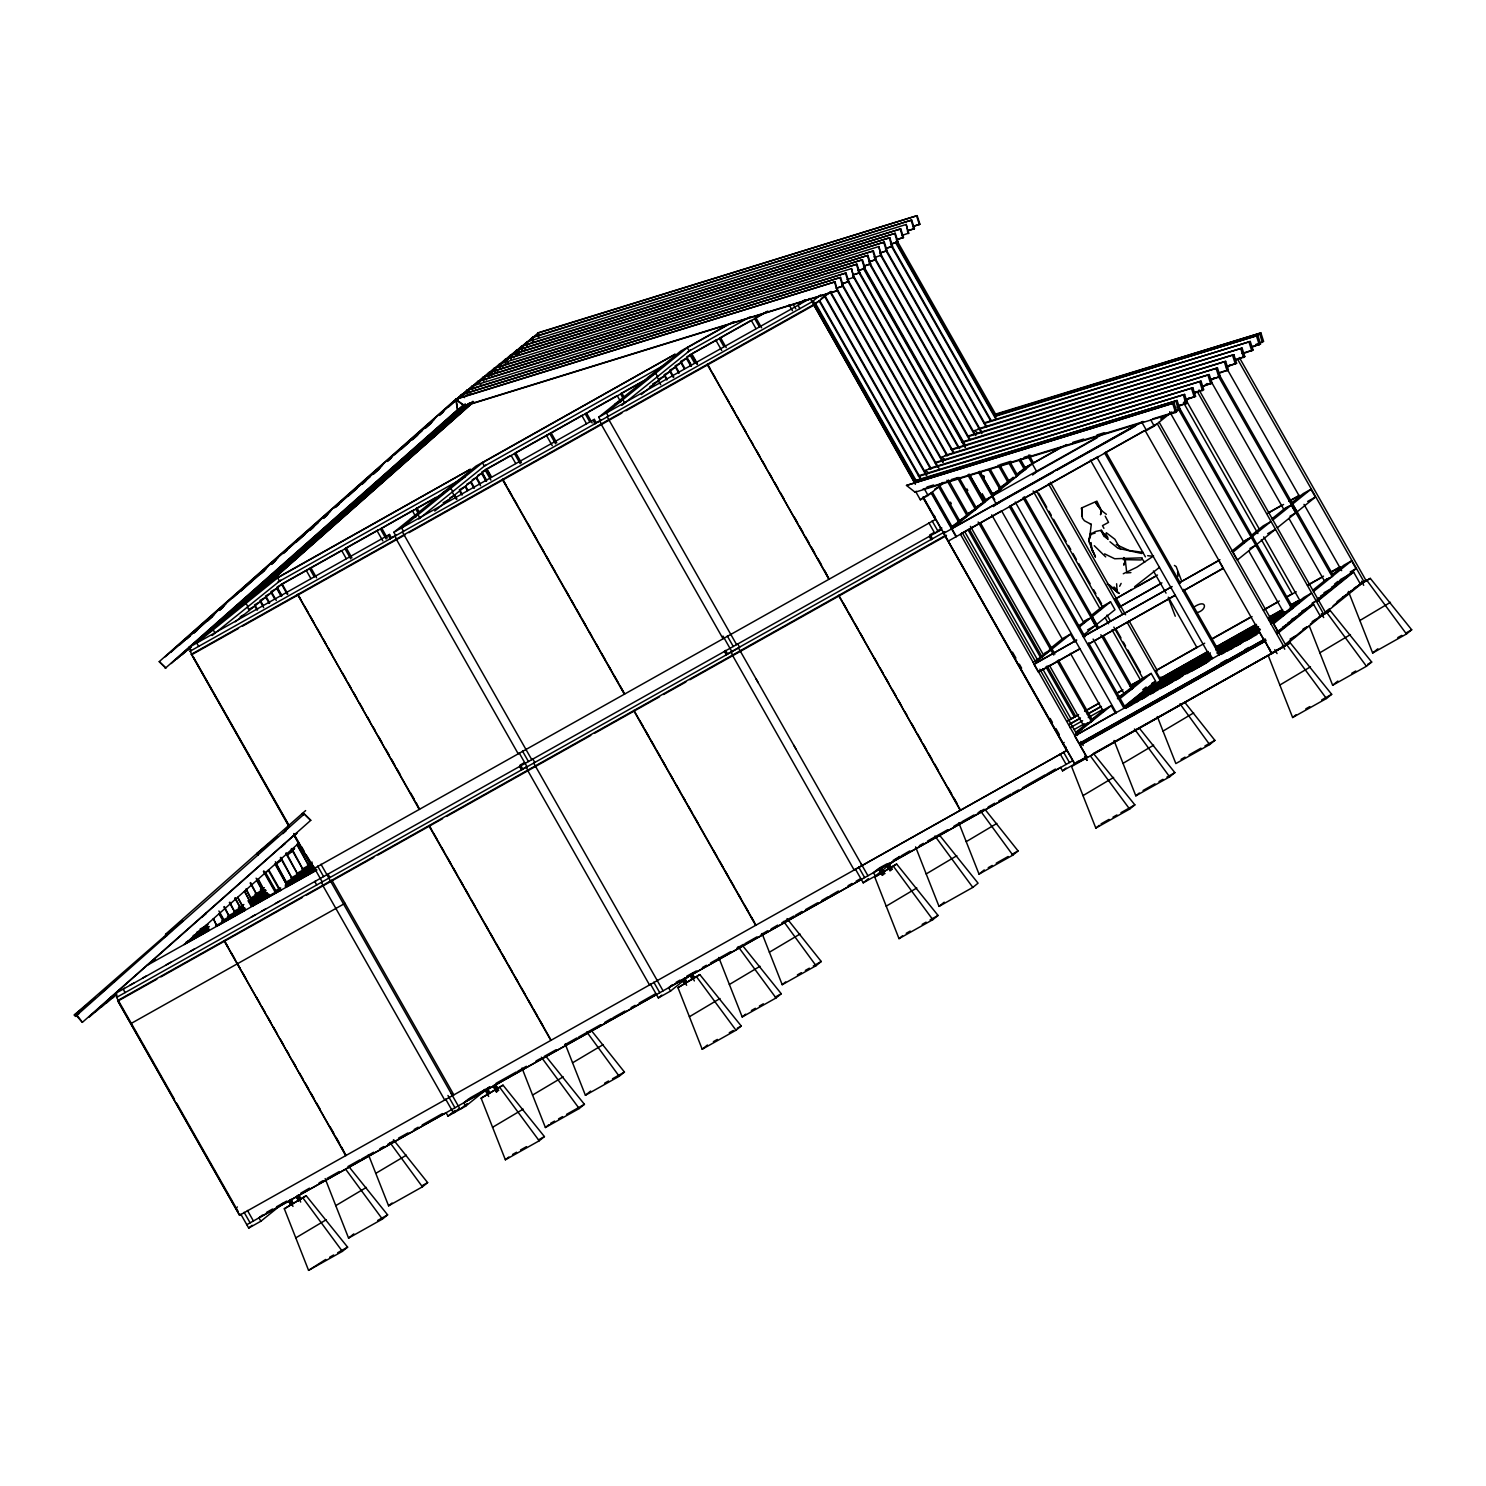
<?xml version="1.0" encoding="UTF-8"?>
<svg xmlns="http://www.w3.org/2000/svg" width="1486" height="1486" viewBox="0 0 1486 1486"><rect width="100%" height="100%" fill="white"/><g stroke="black" fill="none" stroke-linecap="round" stroke-linejoin="round"><path stroke-width="1.5" d="M1090.074 534.254L1091.281 524.409L1084.427 520.75L1082.365 518.075L1081.585 507.971L1096.891 501.154L1101.497 510.701L1100.513 514.75L1101.423 510.72L1095.312 502.324L1101.665 510.72L1106.364 514.286M1090.668 533.827L1088.699 541.127L1095.423 557.009L1091.969 549.43L1091.021 542.594M1123.918 564.959L1125.366 560.742L1123.88 557.529M1123.787 564.81L1125.366 560.742L1126.574 571.256M1119.664 586.264L1121.131 583.404M159.243 661.623L165.726 667.957L159.243 661.623L456.183 398.917L835.095 281.82L837.324 290.792L464.264 406.087L455.682 399.344L464.765 405.678L837.825 290.383M836.172 288.433L843.305 285.962L840.556 277.399L461.663 394.514L165.243 656.793M279.405 556.173L170.704 652.391M279.925 555.745L331.415 510.144M333.663 508.212L383.407 464.134M386.88 461.069L435.417 418.123M438.89 415.058L467.143 390.094L846.036 272.997L848.766 281.56L841.633 284.012M179.639 644.905L215.544 613.105M218.999 610.04L225.946 603.91M232.875 597.762L267.536 567.095M271.009 564.03L277.938 557.882M283.139 553.294L319.546 521.084M323.019 518.02L329.948 511.871M335.149 507.265L340.35 502.677M340.87 502.249L381.958 465.861M387.159 461.254L392.36 456.666M394.607 454.716L433.949 419.851M439.15 415.244L444.351 410.638M448.345 407.164L472.604 385.691L472.641 390.428M186.846 638.961L190.319 635.897M193.793 632.813L214.077 614.832M219.278 610.226L224.479 605.619M240.583 591.409L252.731 580.673M253.939 579.559L266.087 568.822M271.288 564.216L276.489 559.609M283.417 553.479L286.891 550.414M296.067 542.334L304.723 534.663M309.422 530.465L318.078 522.793M323.279 518.205L328.48 513.599M335.427 507.469L338.882 504.404M348.058 496.305L356.733 488.653M361.414 484.455L370.088 476.783M373.562 473.718L380.49 467.588M387.419 461.44L390.892 458.375M401.796 448.772L408.743 442.624M412.198 439.559L422.098 430.773M425.553 427.708L432.5 421.578M439.429 415.43L442.902 412.365M455.552 401.22L478.083 381.27L856.976 264.174L859.725 272.737L852.574 275.189M194.053 633.017L197.527 629.953M207.408 621.148L212.609 616.56M219.556 610.412L223.011 607.347M261.146 573.615L264.619 570.531M271.548 564.401L275.021 561.337M310.202 530.242L313.676 527.177M323.558 518.391L327.031 515.326M362.212 484.232L365.667 481.167M373.822 473.904L379.023 469.316M412.476 439.745L417.677 435.157M425.832 427.894L431.033 423.287M462.74 395.276L483.544 376.868L862.456 259.753L865.186 268.316L858.054 270.786M469.947 389.332L489.024 372.447L867.917 255.351L870.666 263.914L863.533 266.365M474.907 385.32L494.485 368.045L873.396 250.93L876.127 259.493L868.994 261.963M483.86 377.853L499.965 363.624L500.522 367.952M489.321 373.432L505.444 359.222L884.337 242.107L887.068 250.67L879.935 253.14M489.6 373.618L494.801 369.03M498.256 365.965L510.905 354.801L889.817 237.704L892.547 246.267L885.415 248.719M489.86 373.822L493.333 370.757M498.534 366.15L516.385 350.399L895.278 233.283L898.027 241.846L890.876 244.317M498.813 366.336L502.268 363.271M505.742 360.206L521.846 345.978L900.757 228.881L903.488 237.444L896.355 239.896M506.02 360.392L527.326 341.576L527.363 346.312M506.28 360.578L509.754 357.513M513.209 354.448L532.805 337.155L911.698 220.058L914.429 228.621L907.296 231.073M513.487 354.634L518.688 350.027M522.162 346.962L538.266 332.753L917.159 215.637L919.908 224.2L912.775 226.671M165.206 668.366L457.577 409.727L456.183 398.917M190.561 646.837L176.667 659.134M197.006 641.098L464.542 404.378M190.821 647.042L182.146 654.732M204.214 635.154L465.304 404.173M191.081 647.246L187.607 650.311M204.474 635.358L465.564 404.378M211.681 629.414L465.824 404.564M220.634 621.91L466.084 404.768M226.095 617.507L466.344 404.972M228.101 616.17L468.35 403.635M235.308 610.226L469.836 402.706M242.515 604.263L470.096 402.91M242.775 604.468L470.876 402.687M249.982 598.524L472.864 401.35M257.189 592.58L473.124 401.554M264.397 586.617L472.864 402.167M264.917 586.208L473.384 401.759M266.904 584.871L473.644 401.963M78.981 1013.601L75.526 1016.387L74.3 1014.994L182.722 920.41M277.808 836.562L256.837 853.484L165.689 934.137L166.915 935.53M305.633 810.594L257.078 853.28L258.285 854.673M100.212 993.967L107.103 987.874M113.976 981.8L117.45 978.717M163.85 937.666L172.487 930.013M177.614 925.499L182.815 920.893M284.773 830.674L288.247 827.591M75.526 1016.387L304.296 813.994L310.76 820.328L82.38 1022.349L76.418 1015.607M282.842 833.665L286.296 830.618M115.146 993.985L89.253 1016.907L90.293 1016.071M296.847 832.922L115.184 993.632L941.437 529.573L923.066 497.234M89.773 1016.48L116.187 993.168M202.486 916.788L205.941 913.741M281.393 846.946L285.349 843.472M293.466 836.246L296.921 833.2M116.465 993.335L95.754 1011.65M116.261 993.911L101.234 1007.248M115.332 995.193L106.695 1002.827M116.837 994.264L112.174 998.425M184.375 944.427L299.132 842.896M464.579 397.635L461.663 394.514M467.143 390.094L467.18 394.83M481 384.391L478.083 381.27M483.544 376.868L483.6 381.605M489.024 372.447L489.061 377.184M494.485 368.045L494.541 372.782M499.965 363.624L500.002 368.361M505.444 359.222L505.481 363.959M510.905 354.801L510.961 359.538M532.842 341.891L532.805 337.155L533.363 341.483M538.322 337.489L538.266 332.753L538.824 337.062M457.577 409.727L455.682 399.344L835.095 281.82M462.536 405.715L171.187 663.555M190.932 650.738L189.019 647.376L271.102 581.212L470.412 469.242L277.641 577.831L279.554 581.175M278.848 576.865L196.765 643.029L198.66 646.391M238.503 628.429L192.01 654.564L190.097 651.202L191.304 650.236M212.182 635.488L280.743 580.209M289.194 826.922L191.415 654.156L289.436 826.718M235.215 621.817L282.136 583.979L287.857 594.047M297.832 594.363L419.275 809.424L416.377 803.053M296.216 596.016L297.423 595.05M378.298 529.833L377.091 530.799L382.812 540.867M411.863 510.98L380.416 528.942L386.137 538.991M413.684 509.958L412.476 510.924L415.913 516.961M389.518 534.458L388.329 535.424L390.224 538.768L391.431 537.802L389.518 534.458L189.019 647.376M395.759 535.666L393.846 532.304L475.929 466.14L675.238 354.17L482.467 462.759L484.38 466.102L665.951 364.107M483.674 461.793L401.591 527.957L403.505 531.319M396.13 535.164L394.923 536.13L396.836 539.492M418.773 519.004L485.569 465.137M396.242 539.084L518.205 753.792M403.988 534.737L525.951 749.446M434.766 510.998L486.962 468.907L491.532 476.95M547.74 434.636L546.551 435.602L552.253 445.67M594.344 419.386L593.155 420.352L595.069 423.696L596.257 422.73L594.344 419.386L393.846 532.304M600.585 420.594L598.691 417.25L680.755 351.067L726.821 325.193M688.501 346.721L606.418 412.904L608.331 416.247M600.957 420.092L599.75 421.058L601.663 424.42M621.854 405.344L690.414 350.083M601.068 424.012L723.032 638.72M608.814 419.665L730.778 634.373M641.358 394.514L691.807 353.835L697.51 363.903M717.199 339.458L715.992 340.424L721.713 350.473M804.892 299.708L797.982 305.28L799.895 308.642M461.143 394.923L840.556 277.399M470.059 393.214L466.623 390.521L846.036 272.997M851.497 268.576L853.726 277.566L851.497 268.576L472.102 386.1L475.52 388.812M477.563 381.698L856.976 264.174M486.461 379.989L483.043 377.277L862.456 259.753M491.94 375.568L488.504 372.875L867.917 255.351M497.42 371.166L493.984 368.454L873.396 250.93M878.858 246.527L881.087 255.499L878.858 246.527L499.445 364.051L502.881 366.745M508.361 362.343L504.924 359.631L884.337 242.107M513.822 357.922L510.404 355.228L889.817 237.704M516.422 355.135L515.865 350.807L895.278 233.283M521.902 350.715L521.345 346.405L900.757 228.881M906.219 224.46L908.448 233.451L906.219 224.46L526.806 341.984M532.285 337.582L911.698 220.058M537.765 333.161L917.159 215.637M820.699 294.841L812.043 301.807L190.097 651.202M813.678 305.317L831.008 291.423M310.76 820.328L304.296 813.994M292.761 836.339L295.918 833.795M74.3 1014.994L95.048 998.276M201.613 916.992L206.368 913.166M274.91 864.388L281.541 859.855L276.582 863.868M291.33 851.162L294.637 848.487L291.312 850.364M110.466 997.645L116.8 992.537M119.363 990.252L120.385 989.435M265.641 872.691L268.947 870.016M287.522 855.044L292.482 851.032L289.157 852.908M82.38 1022.349L76.938 1015.198M124.434 988.264L123.227 989.23L125.14 992.592M174.456 1099.306L116.577 997.403L117.765 996.437M117.635 1000.561L239.599 1215.251L117.635 1000.561L944.966 535.703L1066.688 750.597L960.55 810.241L838.587 595.533M293.764 834.946L313.137 869.05L294.005 834.742M315.794 870.48L306.153 854.803M315.998 880.659L314.791 881.625L316.704 884.969M322.703 885.284L444.685 1099.993M330.449 880.938L452.413 1095.646M522.719 768.931L521.53 769.897L519.617 766.553L520.824 765.587L522.719 768.931L526.806 766.646M527.549 770.212L649.512 984.921M535.276 765.866L657.258 980.574M624.64 693.999L502.658 479.291L506.076 485.309M906.497 485.42L1174.033 402.947L1176.745 411.511L1175.556 412.476L915.06 492.2L906.497 485.42L1174.033 402.947M633.965 710.419L755.928 925.128M915.06 492.2L916.268 491.234M732.282 651.202L731.093 652.168L732.988 655.53M915.933 492.015L920.354 499.798L923.939 496.918M920.354 499.798L928.1 495.451L944.242 482.43M732.394 655.122L854.134 870.016L960.513 810.186M740.102 650.794L862.084 865.502M838.828 595.329L960.272 810.39L239.599 1215.251M941.715 527.734L934.805 533.307L928.824 522.756M941.641 528.607L938.13 531.449L932.131 520.899M1024.263 467.7L1025.47 466.734M945.022 532.285L943.833 533.251L951.579 528.905L1033.476 462.87L1028.944 454.883M950.947 527.511L989.416 497.438M979.924 472.139L992.388 494.095L993.595 493.148M999.038 488.745L1013.266 477.266M1016.833 474.406L1025.749 467.217L1061.71 447.007M945.003 536.409L946.489 535.294M993.41 506.596L996.976 503.717M1032.584 475L1036.151 472.139M914.02 481.575L1177.098 400.458L1179.828 409.04L1174.219 411.343M919.314 476.189L1184.621 394.403L1187.351 402.966L1177.321 406.644M928.731 472.975L925.314 470.263L1192.831 387.79L1195.561 396.353L1185.531 400.013M935.734 462.963L1201.041 381.159L1203.753 389.741L1193.741 393.4L1197.196 391.468L1323.766 614.275L1318.546 617.21M945.152 459.731L941.715 457.019L1209.251 374.546L1211.963 383.109L1201.951 386.787M952.154 449.719L1217.461 367.934L1220.173 376.497L1210.143 380.156M962.575 442.419L1225.671 361.321L1228.383 369.884L1218.353 373.543M968.556 436.494L1233.882 354.69L1236.593 363.271L1226.563 366.931M977.974 433.262L974.556 430.55L1242.092 348.077L1244.804 356.64L1234.773 360.318M984.977 423.25L1250.283 341.464L1253.014 350.027L1242.983 353.687M994.728 416.507L1257.825 335.39L1260.537 343.953L1252.717 346.944M995.583 414.705L1260.89 332.92L1263.62 341.483L1255.8 344.473M1160.622 419.108L1164.132 416.266M1142.102 422.693L1146.523 430.457L1154.269 426.111L1171.878 411.919M1177.172 407.666L1180.683 404.824M1184.212 401.982L1189.487 397.709M1203.586 386.36L1207.096 383.518M1210.626 380.676L1214.155 377.834M1229.999 365.054L1226.47 367.896L1299.433 496.361M237.351 1206.948L236.163 1207.914L238.057 1211.276M262.409 1215.102L258.954 1217.888L260.867 1221.232L248.701 1228.068L240.806 1214.173M248.701 1228.068L252.156 1225.281M260.867 1221.232L283.324 1203.121M341.724 1147.248L345.755 1155.625L224.312 940.564L227.729 946.582M297.33 1196.1L300.711 1202.063M299.763 1199.926L297.423 1195.747L298.705 1194.985L300.952 1198.961M284.328 1208.768L306.209 1195.728L347.613 1247.144L342.374 1251.361L308.568 1270.363L284.328 1208.768L306.209 1195.728M468.963 1098.637L463.781 1102.816L465.694 1106.16L447.992 1116.097L446.097 1112.754L260.013 1217.164M447.992 1116.097L455.032 1110.432M458.71 1108.816L453.527 1112.995L445.633 1099.101M467.198 1103.596L460.158 1109.262L451.261 1093.622M479.514 1093.677L484.789 1089.424M465.694 1106.16L489.878 1086.656M485.29 1090.501L488.69 1096.464M486.405 1089.87L488.671 1093.863M326.381 1219.672L295.751 1237.894M366.392 1187.407L335.762 1205.629L348.578 1238.098L382.385 1219.096L387.623 1214.879L349.099 1166.9M406.402 1155.161L375.772 1173.364L388.589 1205.833L422.414 1186.831L427.634 1182.615L393.437 1139.762M496.565 1089.368L494.411 1085.04M494.318 1085.393L497.531 1091.486M494.244 1085.189L495.507 1084.427L497.773 1088.402M551.102 1040.2L429.138 825.492L431.423 829.504M481.13 1098.21L503.011 1085.17L544.415 1136.586L539.195 1140.802L505.37 1159.786L481.13 1098.21L503.011 1085.17M1033.049 662.44L1050.862 649.976L1035.742 662.143M1049.357 649.289L1062.787 638.46L1070.514 634.113L1074.972 641.933M1078.093 626.108L1090.873 617.712L1095.312 625.532L1083.573 635.005M1091.04 615.668L1102.798 606.195L1110.544 601.849L1114.983 609.687L1096.519 624.566L1092.061 616.746L1110.544 601.849M1052.051 649.01L1070.514 634.113M1079.115 627.185L1090.873 617.712M1160.733 583.812L1119.441 607.012L1115.002 599.174L1131.923 589.385M1119.441 607.012L1161.922 582.846M308.568 1270.363L325.731 1259.441M348.578 1238.098L353.817 1233.882M388.589 1205.833L392.081 1203.028M656.459 994.58L464.839 1102.092M672.081 984.958L668.607 987.744L670.52 991.088L658.354 997.923L650.459 984.029M658.354 997.923L661.809 995.137M685.64 983.156L683.486 978.828M683.393 979.181L686.606 985.274M683.3 978.977L684.582 978.215L686.848 982.19M523.202 1109.113L492.553 1127.317M563.213 1076.848L532.564 1095.071L545.399 1127.521L579.206 1108.537L584.425 1104.321L545.919 1056.323M603.223 1044.584L572.574 1062.806L585.41 1095.275L619.216 1076.273L624.454 1072.056L591.688 1030.912M670.52 991.088L692.978 972.977M694.575 977.844L692.327 973.869L694.408 977.974M677.95 987.651L699.832 974.593L741.235 1026.009L735.997 1030.225L702.191 1049.227L677.95 987.651L699.832 974.593M1231.783 551.213L1243.522 541.74L1251.268 537.375L1232.804 552.272L1237.244 560.092L1255.707 545.213L1249.912 548.464M1251.435 535.35L1263.193 525.877L1270.939 521.53L1252.457 536.409M1271.793 518.948L1283.533 509.475L1291.278 505.129L1295.718 512.949L1277.254 527.846M1291.445 503.085L1303.203 493.612L1310.949 489.265L1315.389 497.104L1296.925 511.983L1292.467 504.163L1310.949 489.265M1272.815 520.007L1291.278 505.129M1256.915 544.247L1275.378 529.35L1267.632 533.697M505.37 1159.786L508.862 1156.981M545.399 1127.521L548.873 1124.716M585.41 1095.275L590.629 1091.058M861.286 879.508L669.666 987.02M878.653 868.474L873.471 872.654L875.384 875.997L863.217 882.833L855.323 868.938M880.195 868.604L883.427 874.715M884.783 873.601L881.402 867.638L884.616 873.749M720.004 998.536L689.374 1016.758M760.015 966.272L729.385 984.494L742.201 1016.963L776.026 997.96L781.246 993.744L742.721 945.765M800.044 934.025L769.395 952.229L782.212 984.698L816.037 965.714L821.256 961.498L787.06 918.627M863.217 882.833L868.4 878.653M886.659 865.019L890.058 870.982M887.774 864.406L891.154 870.369M888.962 863.44L892.362 869.403M875.384 875.997L899.569 856.493M874.771 877.074L896.634 864.035L938.056 915.45L932.818 919.667L899.011 938.65L874.771 877.074L896.634 864.035M1072.353 718.091L1071.146 719.057L1042.596 668.774M960.272 810.39L1066.688 750.597M1075.715 732.394L1087.845 722.605M1091.3 719.818L1103.448 710.029L1111.175 705.683L1115.633 713.503M1117.453 698.736L1143.458 677.765L1151.186 673.418L1155.644 681.257L1124.438 706.407M1062.973 743.427L1064.162 742.461M1074.787 735.031L1111.175 705.683M1119.998 698.569L1151.186 673.418M1265.05 639.054L1079.115 743.799L1074.675 735.979L1116.023 712.444M1208.304 651.5L1160.102 678.582L1155.662 670.743L1197.01 647.227M1142.697 689.783L1146.17 686.996M1124.549 706.76L1148.808 687.201L1210.273 652.8M1160.102 678.582L1207.486 651.667M1152.133 685.343L1123.955 708.283L1009.458 506.707L1010.647 505.742L1085.077 636.77M702.191 1049.227L707.429 1045.011M742.201 1016.963L745.693 1014.158M782.212 984.698L785.704 981.893M1162.219 679.213L1208.397 653.264M916.825 887.978L886.176 906.2M956.835 855.713L926.187 873.935L939.022 906.404L972.828 887.402L978.067 883.186L939.542 835.188M996.846 823.448L966.216 841.67L979.033 874.139L1012.839 855.137L1018.077 850.921L985.311 809.777M1060.614 767.519L1062.527 770.862L1066.038 768.039M1078.204 761.203L1074.675 764.045L943.387 532.898L944.576 531.932L725.558 654.992M1270.92 623.99L1303.854 597.446L1311.581 593.1L1273.446 623.841L1277.904 631.661L1316.039 600.92L1312.157 603.093M1312.658 590.332L1326.534 579.15M1331.735 574.971L1343.864 565.182L1351.591 560.835L1356.049 568.655L1317.915 599.415M1313.475 591.577L1351.591 560.835M1334.447 584.184L1337.902 581.397M1277.384 632.813L1310.318 606.251M1317.395 600.548L1350.328 574.005M899.011 938.65L902.485 935.846M939.022 906.404L944.242 902.188M979.033 874.139L984.252 869.923M1277.236 633.742L1313.624 604.393L1320.627 616.69L1283.83 646.503L1093.622 753.421M1317.246 601.477L1353.635 572.129L1360.637 584.444L1322.503 615.185M1113.627 777.401L1082.997 795.623L1095.814 828.092L1129.639 809.09L1134.858 804.873L1093.455 753.476M1153.656 745.155L1123.007 763.358L1135.824 795.827L1169.649 776.825L1174.869 772.627L1139.242 728.047M1193.667 712.89L1163.018 731.112L1175.853 763.563L1209.66 744.579L1214.879 740.362L1185.011 702.637M1273.539 651.815L1271.663 653.338L1145.093 430.513M1286.096 643.717L1307.048 626.832L1302.999 629.098M1310.373 624.157L1317.302 618.566M1326.106 611.452L1329.58 608.666M1333.053 605.861L1338.254 601.663M1357.312 586.301L1337.028 601.663M1239.361 357.532L1365.931 580.357L1364.055 581.862L1237.485 359.055M1082.997 795.623L1071.573 766.516L1290.275 642.899L1331.679 694.315L1326.441 698.531L1292.634 717.515L1268.394 655.939M1312.157 621.575L1330.286 610.635L1371.689 662.05L1366.451 666.267L1332.645 685.269L1309.222 625.755M1354.062 588.252L1370.296 578.388L1411.7 629.785L1406.462 634.002L1372.655 653.004L1348.415 591.428M1095.814 828.092L1099.306 825.287M1135.824 795.827L1139.316 793.022M1310.448 666.842L1279.799 685.065M1350.458 634.578L1319.828 652.8M1390.469 602.313L1359.839 620.535M1292.634 717.515L1296.108 714.71M1332.645 685.269L1337.864 681.052M1372.655 653.004L1377.893 648.788M1134.598 586.747L1159.452 567.392M1153.582 555.95L1136.864 567.188L1123.286 573.763M733.675 321.626L687.312 347.687L689.207 351.03M277.845 582.14L465.155 476.913M687.516 351.996L749.947 316.927M238.262 607.681L246.007 603.335L247.921 606.678M443.107 492.609L450.834 488.262L452.747 491.606M647.933 377.537L655.66 373.19L657.574 376.552M280.947 584.518L341.371 550.582M345.402 548.315L377.63 530.223M415.894 508.714L436.03 497.401M485.792 469.446L509.958 455.868M515.995 452.487L582.456 415.151M588.493 411.752L616.69 395.908M620.721 393.641L642.881 381.196M692.625 353.259L716.791 339.681M720.821 337.415L751.024 320.437M755.055 318.171L767.147 311.391M277.752 586.617L442.884 493.854M647.71 378.781L481.854 471.954L486.442 479.997M686.699 356.881L767.965 311.224M270.861 591.651L276.675 588.4L281.244 596.443M477.619 475.501L481.501 473.328L486.071 481.371M680.514 361.507L686.328 358.256L690.897 366.299M265.4 596.072L271.195 592.803L274.631 598.839M472.158 479.904L476.022 477.73L480.591 485.773M675.053 365.928L680.848 362.658L684.284 368.695M259.92 600.474L265.734 597.223L269.152 603.242M466.678 484.325L470.56 482.151L473.978 488.188M669.573 370.33L675.387 367.079L678.805 373.116M254.44 604.895L260.254 601.626L263.672 607.663M459.285 489.823L465.081 486.554L467.366 490.584M664.112 374.751L669.907 371.481L673.344 377.518M248.979 609.297L254.775 606.047L257.059 610.059M658.632 379.171L664.446 375.902L666.731 379.914M205.439 634.15L213.185 629.804L215.08 633.147M410.266 519.078L418.012 514.732L419.906 518.075M615.093 404.006L622.838 399.66L624.752 403.022M449.756 497.977L453.62 495.804M652.651 383.982L658.447 380.732L660.731 384.744M240.23 616.839L244.094 614.665M443.125 502.844L448.921 499.593M649.884 386.694L653.747 384.521M598.691 417.25L810.149 298.445L915.097 483.191M389.443 538.935L395.499 535.517M594.27 423.863L600.325 420.445M823.17 296.03L830.117 292.129L930.663 469.112M821.164 298.5L824.637 296.531L926.335 475.539M815.703 302.903L819.176 300.952L920.856 479.959M191.174 654.36L813.641 304.593L915.376 484.306M242.552 626.163L404.916 534.941M408.966 532.675L621.891 413.052M625.922 410.786L813.956 305.15M939.152 484.64L943.016 482.467M934.805 489.08L938.688 486.906L959.102 522.849L951.356 527.196L944.557 515.215M925.351 496.231L931.165 492.98L956.018 536.743M260.31 889.928L264.359 887.644M254.849 894.331L262.929 889.798M307.398 864.796L312.19 862.121M255.945 894.925L264.044 890.374M250.93 897.878L265.548 889.668M301.937 869.217L312.041 863.533M250.484 899.327L264.638 891.377M303.033 869.812L311.131 865.261M247.939 900.887L266.143 890.671M296.457 873.638L310.611 865.688M200.016 929.14L208.114 924.608M238.429 907.575L243.853 904.528M248.534 901.891L265.214 892.399M290.996 878.04L313.23 865.539M196.579 932.428L207.186 926.335M234.509 911.104L243.072 906.293M249.128 902.894L267.331 892.677M285.516 882.461L312.301 867.267M197.675 933.004L207.78 927.338M234.064 912.571L242.144 908.02M252.249 902.355L266.403 894.405M286.631 883.037L312.896 868.288M1066.558 444.574L1024.541 468.183L1020.009 460.196M193.124 935.697L209.285 926.614M227.488 916.398L243.667 907.314M249.722 903.897L267.907 893.68M286.111 883.464L314.419 867.564M313.137 869.05L935.363 519.506L922.825 497.42M194.22 936.291L208.374 928.341M230.609 915.84L244.763 907.89M250.837 904.491L269.022 894.275M285.201 885.192L313.49 869.291M1018.17 473.347L1025.916 469L1020.25 459.025M191.694 937.833L207.854 928.75M221.637 921.023L244.243 908.317M250.317 904.9L268.502 894.683M274.576 891.284L280.631 887.866M286.705 884.467L315.013 868.567M1016.981 474.313L1024.727 469.966L1019.043 459.991M186.214 942.254L208.969 929.344M222.603 921.803L245.357 908.893M250.911 905.903L269.096 895.686M275.17 892.287L279.721 889.594M285.275 886.603L316.109 869.161M151.331 961.962L155.38 959.696M185.713 942.663L207.947 930.162M215.656 925.834L244.336 909.729M252.416 905.178L280.724 889.278M286.779 885.879L315.088 869.979M1008.808 480.87L1016.554 476.523L1008.604 462.555M184.06 944.483L208.3 930.868M216.399 926.317L244.688 910.416M252.787 905.884L281.077 889.984M287.151 886.566L315.459 870.666M147.151 965.343L316.964 869.96M1001.843 486.479L1007.657 483.229M1000.654 487.445L1008.381 483.099L998.183 465.137M995.527 492.052L999.391 489.878M992.388 494.095L1000.134 489.748L988.803 469.799M1104.86 432.928L984.364 500.578L969.615 474.628M1035.259 472.659L1097.225 437.683M977.175 506.373L982.989 503.104M975.986 507.339L983.713 502.992L967.85 475.037M520.007 765.123L524.038 762.857M929.66 534.979L933.71 532.712M969.002 512.949L974.816 509.698M967.813 513.915L975.559 509.568L957.411 477.638M129.839 985.274L133.889 983.008M142.582 978.067L146.612 975.8M166.228 964.823L170.816 962.222M190.505 951.189L194.536 948.922M251.153 917.122L255.499 914.633M261.555 911.234L265.585 908.968M275.412 903.488L279.461 901.222M959.566 520.583L967.312 516.218L946.898 480.294M952.545 526.23L958.359 522.961M116.577 997.403L738.523 648.007L740.437 651.351M953.139 527.734L1138.035 423.863M1142.864 421.448L951.932 528.7L956.39 536.539M1052.831 472.474L996.382 504.2L991.924 496.38M1056.862 470.208L1135.508 426.036M995.248 504.924L1000.45 501.989M118.471 1000.765L156.884 979.181M160.934 976.896L302.457 897.395M306.506 895.129L373.859 857.292M377.89 855.026L442.587 818.675M446.636 816.408L590.815 735.403M594.864 733.137L659.561 696.785M663.592 694.519L685.845 682.018M689.875 679.752L945.282 536.26M961.609 533.307L1001.805 510.72M1009.83 506.206L1098.265 456.536L1097.04 457.521L1211.536 659.078M1104.302 453.137L1144.499 430.569M948.272 541.09L1157.26 423.677L1283.83 646.503M131.957 1023L345.012 903.321M1137.812 586.06L1157.483 575.026M1268.617 512.596L1280.728 505.779M1288.808 501.246L1298.913 495.562M1115.002 599.174L1156.275 575.992M1267.409 513.562L1283.57 504.478M1289.644 501.061L1299.748 495.395M1084.334 621.092L1088.198 618.919M1284.74 508.509L1288.603 506.336M1307.643 501.451L1315.389 497.104M1044.324 653.357L1050.119 650.088M1244.729 540.774L1250.525 537.505M1087.585 629.878L1095.312 625.532M1289.922 516.218L1295.718 512.949M1035.203 663.443L1076.756 640.095L1034.015 664.409L1038.454 672.229L1080.006 648.88M1219.95 559.665L1178.621 583.162L1218.761 560.631L1223.201 568.451L1183.06 591.001L1222.384 568.618M1039.661 671.263L1079.226 649.029M1174.534 595.496L1087.752 644.534L1175.333 595.347M1211.071 639.314L1251.231 616.764M1263.286 609.984L1279.353 600.976M1287.378 596.462L1291.39 594.196M1307.457 585.168L1323.524 576.141M1331.549 571.646L1339.592 567.132M1155.662 670.743L1204.682 643.215M1211.889 639.166L1252.048 616.597M1264.084 609.836L1278.146 601.941M1286.189 597.428L1296.219 591.781M1308.274 585.02L1322.317 577.107M1330.36 572.612L1340.391 566.965M1068.527 720.227L1078.595 714.58M1084.631 711.181L1098.73 703.268M1116.859 693.089L1122.896 689.69M1130.957 685.157L1141.025 679.511M1067.32 721.193L1077.387 715.546M1085.449 711.014L1099.547 703.101M1117.676 692.922L1121.707 690.656M1129.75 686.123L1143.848 678.21M1070.329 723.645L1080.489 717.942M1088.476 713.447L1100.643 706.612M1125.218 692.532L1132.964 688.185L1103.188 635.767M1325.623 579.949L1329.487 577.775M1069.233 724.555L1079.3 718.908M1087.362 714.376L1101.46 706.463M1117.565 697.398L1123.602 693.999M1070.124 727.75L1082.607 720.747M1088.272 717.552L1102.835 709.398M1215.511 647.153L1255.689 624.584M1269.731 616.69L1281.786 609.929M1289.811 605.415L1297.854 600.901M1151.761 683.43L1155.644 681.257M1216.328 646.986L1256.487 624.417M1268.542 617.656L1282.604 609.762M1290.628 605.248L1298.653 600.734M1350.235 571.924L1356.049 568.655M1215.919 649.178L1256.599 626.2M1270.14 618.715L1282.697 611.526M1290.219 607.44L1298.764 602.499M1216.328 649.401L1257.305 626.256M1268.914 619.866L1283.588 611.489M1290.851 607.403L1298.894 602.889M1340.223 579.689L1353.635 572.129M1074.248 729.477L1084.39 723.756M1090.464 720.357L1096.519 716.939M1147.341 689.207L1210.031 653.989M1216.105 650.571L1258.568 626.72M1270.716 619.903L1284.87 611.935M1337.456 582.401L1345.536 577.85M1146.839 689.615L1209.53 654.397M1217.61 649.846L1258.066 627.129M1270.196 620.312L1284.35 612.362M1336.936 582.809L1345.034 578.277M1084.966 724.927L1092.712 720.58L1058.366 660.1M1285.371 612.343L1291.185 609.074M1141.359 694.018L1210.626 654.992M1218.204 650.849L1258.661 628.132M1270.79 621.315L1285.464 612.938M1331.456 587.23L1340.075 582.271M1135.88 698.439L1211.22 655.995M1216.774 652.986L1259.756 628.727M1271.384 622.318L1284.034 615.093M1323.97 592.784L1334.595 586.691M1078 731.391L1082.049 729.106M1130.419 702.859L1211.814 656.998M1217.888 653.58L1260.369 629.73M1271.979 623.321L1276.548 620.628M1320.515 596.053L1329.116 591.094M1125.459 706.853L1212.427 658.001M1218.483 654.583L1258.939 631.866M1317.58 598.914L1323.655 595.514M1124.066 707.93L1212.409 658.298M1218.446 654.917L1258.605 632.349M1317.079 599.322L1323.134 595.923M1074.675 735.979L1259.404 632.182L1263.862 640.02M1126.054 707.856L1132.109 704.438M1136.158 702.172L1148.288 695.355M1152.337 693.089L1158.411 689.671M1162.461 687.405L1182.67 676.037M1186.72 673.771L1208.972 661.27M1221.102 654.453L1225.151 652.187M1231.207 648.769L1243.355 641.952M1247.386 639.686L1251.435 637.401M1125.534 708.265L1137.663 701.448M1141.712 699.182L1145.762 696.897M1149.811 694.631L1153.86 692.365M1159.916 688.947L1172.045 682.13M1176.095 679.864L1180.144 677.597M1192.274 670.78L1206.428 662.812M1226.656 651.462L1232.73 648.045M1236.761 645.778L1240.81 643.512M1244.859 641.228L1256.989 634.411M1301.717 611.21L1313.624 604.393M1298.95 613.941L1305.525 610.114M1291.445 619.495L1300.046 614.535M1290.535 621.222L1294.585 618.938M1288.009 622.764L1294.065 619.365M1285.056 625.625L1289.105 623.358M1282.529 627.185L1288.603 623.767M1360.712 583.274L1365.931 580.357M1358.836 584.797L1370.296 578.388M1220.433 663.406L1226.489 659.988M1244.692 649.772L1248.742 647.487M1277.05 631.587L1283.644 627.761M1080.322 742.833L1263.044 640.187M1347.969 592.84L1352.019 590.574M1081.474 742.796L1265.515 639.407M1082.588 743.39L1264.605 641.135M1342.49 597.261L1346.539 594.976M1082.068 743.799L1266.109 640.41M1320.422 615.687L1325.642 612.771L1199.072 389.964M1320.887 615.928L1330.286 610.635M266.477 1212.446L272.551 1209.028M276.582 1206.762L286.705 1201.078M300.859 1193.128L309.459 1188.168M319.063 1182.912L323.112 1180.627M327.143 1178.361L339.291 1171.544M347.891 1166.584L360.021 1159.767M361.525 1159.043L373.673 1152.226M379.729 1148.827L383.778 1146.542M387.827 1144.276L394.403 1140.449M398.452 1138.183L408.037 1132.908M414.111 1129.509L418.16 1127.224M422.21 1124.958L442.419 1113.59M469.799 1098.098L481.928 1091.281M483.433 1090.557L489.507 1087.139M496.083 1083.331L516.311 1071.963M517.815 1071.239L526.415 1066.279M536.019 1061.023L540.068 1058.738M544.117 1056.472L556.247 1049.655M564.847 1044.695L576.977 1037.878M578.5 1037.154L600.734 1024.653M604.783 1022.387L611.359 1018.56M612.882 1017.836L625.012 1011.019M631.067 1007.619L635.116 1005.353M639.166 1003.069L655.865 993.577M676.13 982.302L680.179 980.036M686.755 976.209L696.358 970.934M702.432 967.535L706.463 965.268M710.512 962.984L730.74 951.634M736.815 948.217L743.39 944.39M744.895 943.666L757.024 936.849M761.073 934.583L767.649 930.756M771.197 928.899L777.772 925.091M781.822 922.806L793.951 915.989M795.456 915.265L802.031 911.457M805.561 909.599L817.709 902.782M821.739 900.497L828.334 896.671M829.838 895.965L838.438 891.006M848.042 885.73L852.091 883.464M856.122 881.179L860.171 878.913M879.489 867.935L887.068 863.793M893.123 860.394L899.717 856.568M901.222 855.843L909.822 850.884M919.425 845.627L923.475 843.342M927.505 841.076L947.734 829.708M953.808 826.309L960.383 822.482M961.888 821.758L974.036 814.941M978.067 812.675L984.141 809.257M988.19 806.991L994.766 803.164M998.815 800.898L1010.944 794.081M1012.449 793.357L1018.523 789.958M1022.572 787.673L1045.327 774.763M1046.831 774.039L1055.432 769.079M692.327 973.869L691.046 974.612L694.352 980.927M881.402 867.638L880.121 868.4L882.461 872.579M889.13 863.292L887.866 864.053L890.114 868.028M874.53 871.929L1060.595 767.408M246.787 1224.705L1072.781 760.683M1290.034 639.073L1296.089 635.655M1076.737 762.374L1085.43 757.507M1277.031 649.865L1285.706 644.98L1159.136 422.173M1062.527 770.862L1087.808 756.634M1284.628 646.076L1290.275 642.899M1077.647 762.504L1087.046 757.247L960.439 534.254L962.315 532.731L1036.448 663.22M1091.541 755.037L1282.492 647.432M421.671 1185.977L427.634 1182.615M604.561 1083.238L608.536 1080.991M612.511 1078.762L624.454 1072.056M797.388 974.89L801.363 972.661M805.356 970.432L809.331 968.203M813.306 965.956L821.256 961.498M988.246 867.694L992.221 865.446M996.196 863.217L1008.121 856.512M1012.115 854.283L1018.077 850.921M1181.073 759.346L1185.048 757.117M1189.023 754.888L1200.967 748.182M1204.942 745.953L1214.879 740.362M1397.769 637.605L1401.762 635.376M1405.737 633.147L1411.7 629.785M377.667 1220.47L387.623 1214.879M550.619 1123.305L554.594 1121.076M558.569 1118.847L562.562 1116.618M566.538 1114.37L584.425 1104.321M751.414 1010.517L755.39 1008.27M759.365 1006.041L763.34 1003.812M775.283 997.106L781.246 993.744M1143.05 790.496L1154.975 783.791M1158.969 781.562L1162.944 779.314M1166.919 777.085L1174.869 772.627M1351.796 673.232L1355.771 670.985M1367.714 664.279L1371.689 662.05M329.706 1257.193L333.681 1254.964M337.656 1252.735L347.613 1247.144M512.596 1154.455L516.571 1152.226M520.546 1149.978L526.527 1146.635M538.452 1139.929L544.415 1136.586M713.391 1041.649L717.366 1039.42M729.292 1032.714L733.285 1030.485M737.26 1028.238L741.235 1026.009M906.219 933.319L910.194 931.09M922.137 924.385L926.112 922.156M930.087 919.908L938.056 915.45M1101.052 823.876L1109.002 819.399M1112.977 817.17L1116.952 814.941M1120.946 812.693L1134.858 804.873M1305.822 708.841L1309.798 706.612M1321.723 699.906L1331.679 694.315M1195.821 612.919C1207.524 610.783 1207.542 598.208 1194.28 606.845M913.277 226.243L919.908 224.2M907.816 230.664L914.429 228.621M901.835 235.494L908.968 233.023M896.875 239.487L903.488 237.444M891.396 243.89L898.027 241.846M885.935 248.311L892.547 246.267M880.455 252.713L887.068 250.67M874.474 257.542L881.607 255.09M869.514 261.555L876.127 259.493M864.035 265.957L870.666 263.914M858.574 270.378L865.186 268.316M853.094 274.78L859.725 272.737M847.113 279.609L854.246 277.139M842.153 283.603L848.766 281.56M836.674 288.024L843.305 285.962M994.561 414.427L1260.89 332.92M995.917 415.541L1257.825 335.39M983.955 422.971L1250.283 341.464M977.974 428.915L1242.092 348.077M1251.695 346.665L1260.537 343.953M967.535 436.197L1233.882 354.69M1241.98 353.408L1253.014 350.027M961.553 442.141L1225.671 361.321M1235.962 359.352L1244.804 356.64M951.133 449.441L1217.461 367.934M1227.77 365.965L1236.593 363.271M945.133 455.385L1209.251 374.546M1219.56 372.577L1228.383 369.884M934.713 462.666L1201.041 381.159M1211.35 379.209L1220.173 376.497M928.713 468.61L1192.831 387.79M1205.35 385.134L1211.963 383.109M918.292 475.91L1184.621 394.403M1194.93 392.434L1201.561 390.409M915.209 480.61L1177.098 400.458M1184.509 399.734L1195.561 396.353M1178.509 405.678L1185.141 403.635M926.967 487.018L933.58 484.993M951.244 479.588L957.876 477.563M999.818 464.728L1010.852 461.347M1024.095 457.298L1030.727 455.273M1072.669 442.419L1083.703 439.057M1096.947 434.989L1103.559 432.965M922.88 489.21L1143.644 421.634M1152.467 418.941L1176.745 411.511M1095.108 533.084L1090.037 534.496L1088.699 541.127L1091.374 533.325L1090.037 534.496L1095.498 531.505L1101.256 530.261L1108.036 539.399L1101.145 530.874L1104.191 536.65M1142.214 557.844L1114.704 558.755L1104.637 553.869M1126.629 572.927L1130.902 572.612M1141.174 559.943L1123.193 559.646M1142.994 552.365L1129.119 550.507L1116.246 544.619M1151.576 556.117L1147.675 555.69M1114.128 587.081L1117.008 590.276L1114.797 590.035L1119.051 593.416M1141.861 553.498L1118.011 548.278L1109.968 541.74M1174.423 565.46L1176.15 566.556L1181.76 581.379M1142.028 558.847L1144.722 562.265M1089.962 523.555L1091.281 524.409M1106.308 532.712L1114.909 539.288L1120.555 549.337M524.781 349.099L521.846 345.978L522.403 350.306M519.301 353.519L516.385 350.399L516.942 354.708M1105.695 556.897L1094.253 545.678M1107.274 583.998L1118.977 593.341L1109.522 585.02M1113.776 587.472L1117.008 590.276M302.16 813.381L303.385 814.755M256.837 853.484L258.062 854.877M165.448 934.341L166.673 935.734M1367.213 580.859L1406.462 634.002M1327.202 613.124L1366.451 666.267M1287.192 645.388L1326.441 698.531M1179.977 703.807L1209.66 744.579M1134.487 728.994L1169.649 776.825M1090.371 755.947L1129.639 809.09M980.426 810.836L1012.839 855.137M934.935 836.024L972.828 887.402M893.569 866.524L932.818 919.667M783.624 921.413L816.037 965.714M738.133 946.582L776.026 997.96M696.748 977.082L735.997 1030.225M586.803 1031.971L619.216 1076.273M541.313 1057.159L579.206 1108.537M499.928 1087.641L539.195 1140.802M389.982 1142.548L422.414 1186.831M345.866 1169.501L382.385 1219.096M303.125 1198.218L342.374 1251.361M1105.64 533.883L1107.869 537.579M1101.256 530.261L1105.733 537.709M1361.622 581.212L1363.702 585.335M1304.002 504.386L1341.635 570.643M1218.854 374.026L1333.369 575.602M1218.799 377.017L1332.162 576.568L1324.435 580.915L1288.938 518.428M1209.92 379.339L1284.35 510.367M1321.425 613.607L1323.692 617.582M1185.029 398.304L1259.144 528.775M1263.713 536.817L1300.194 601.05M1183.469 402.52L1257.899 533.548M1261.335 539.585L1292.244 594.01M1178.621 406.421L1293.117 607.978M1178.565 409.393L1291.928 608.944L1284.183 613.291L1248.686 550.823M1169.668 411.733L1244.098 542.743M1282.529 645.258L1284.777 649.233M1150.814 420.018L1154.269 426.111M1274.784 649.605L1277.05 653.58M1269.285 648.249L1271.756 653.933L1265.292 641.209L1080.025 745.415L1087.009 757.711M1180.404 583.218L1105.974 452.208L1104.767 453.174L1219.282 654.732L1220.47 653.766L1183.84 589.273M1090.445 460.103L1145.409 556.86M1153.415 570.958L1166.027 593.137M1168.312 597.168L1196.936 647.562M1050.323 482.263L1125.589 614.758M1129.007 620.776L1157.52 670.948M1160.938 676.984L1163.222 680.997M1048.447 483.786L1122.58 614.257M1127.131 622.281L1160.195 680.495M1028.888 457.855L1036.726 471.656M897.173 240.992L996.586 415.969M895.984 241.958L996.53 418.941M1038.733 493.166L1046.738 507.246M1049.023 511.277L1051.308 515.289M1053.593 519.32L1066.168 541.443M1068.453 545.473L1070.737 549.486M1073.022 553.516L1076.44 559.553M1078.725 563.565L1090.148 583.682M1093.585 589.719L1095.869 593.731M1098.154 597.762L1101.572 603.799M1116.432 629.934L1121.001 637.977M1123.286 642.008L1125.571 646.02M1127.855 650.051L1140.431 672.174M895.464 242.367L996.01 419.368M1036.281 490.621L1102.426 607.05M1106.996 615.074L1110.413 621.092M1113.831 627.111L1143.477 679.306M1033.141 491.012L1100.55 609.687M1105.12 617.73L1108.537 623.749M1111.974 629.785L1140.542 680.068M890.56 243.388L991.106 420.389M891.191 245.822L990.586 420.798M1009.811 461.589L1017.743 475.557M886.232 249.815L986.778 426.798M885.73 250.224L986.258 427.225M1024.17 496.695L1098.6 627.705M1022.981 497.661L1097.411 628.671M1100.847 634.726L1131.756 689.151L1124.01 693.498L1093.102 639.073M880.771 254.236L981.299 431.219M880.251 254.645L981.93 433.633M1000.505 466.177L1009.588 482.133M1015.235 502.008L1083.944 622.95M874.139 256.632L975.838 435.621M874.771 259.047L974.184 434.023M989.992 468.833L1001.323 488.783M1088.514 642.825L1125.162 707.317M869.812 263.059L970.358 440.042M869.31 263.468L969.856 440.45M983.379 475.613L984.308 477.229L983.342 475.65M864.35 267.461L964.897 444.444M979.683 471.322L993.298 495.265M863.83 267.87L965.528 446.877M1001.713 511.073L1116.227 712.63M863.329 268.297L965.008 447.286M992.518 495.897L994.747 499.798M978.494 472.288L992.091 496.231M857.998 269.653L959.677 448.661M858.611 272.087L958.024 447.063M982.153 493.631L985.552 499.612M969.039 474.071L984.921 502.027M991.719 514.843L1062.416 639.296M1070.403 653.357L1103.466 711.571M853.651 276.08L954.198 453.063M853.15 276.489L953.696 453.49M966.922 488.894L967.795 490.529M848.19 280.483L947.585 455.459M847.67 280.91L947.084 455.886M958.972 477.396L976.748 508.602M980.5 523.035L1054.93 654.063M978.159 521.995L1053.723 655.029M1057.159 661.066L1091.523 721.527L1083.777 725.892L1049.432 665.412M841.578 282.897L943.257 461.886M842.209 285.312L942.756 462.313M948.532 479.997L968.5 515.252M837.25 289.306L938.929 468.313M836.729 289.733L937.276 466.715M970.414 526.341L1043.692 655.345M969.411 529.183L1042.54 657.889M1047.11 665.932L1075.66 716.215L1074.471 717.181L1045.903 666.898M968.222 530.149L1040.2 656.849M950.464 502.157L951.337 503.791M830.637 291.72L931.165 468.703M939.876 485.941L960.29 521.883M964.897 532.007L1038.027 660.731M1039.866 669.239L1077.499 735.477M1080.916 741.495L1083.201 745.508M825.157 296.123L926.837 475.13M1084.78 756.3L1087.046 760.275M1084.613 756.448L1086.86 760.423M932.354 492.015L952.767 527.939M932.075 493.259L937.74 503.234M940.025 507.228L942.291 511.221M819.678 300.543L921.376 479.532M924.626 489.358L928.1 495.451M815.665 303.776L916.212 480.758M813.251 300.841L915.692 481.185M814.885 304.351L915.413 481.334M1012.468 652.094L1015.904 658.131M1019.34 664.168L1021.625 668.198M1050.175 718.481L1052.459 722.493M1055.896 728.53L1059.314 734.567M934.1 515.363L935.01 516.961M1065.425 746.455L1066.335 748.071M923.419 497.327L1074.861 763.897M1063.474 752.009L1069.456 762.541M1060.15 753.866L1066.149 764.417M793.505 304.834L795.79 308.865M789.047 304.686L792.465 310.723M761.594 327.774L755.891 317.707L754.684 318.673L759.272 326.716M751.377 320.549L755.947 328.592M726.227 347.65L720.506 337.582L719.317 338.548L723.886 346.591M843.379 603.353L846.797 609.371M849.082 613.384L852.5 619.421M854.784 623.433L858.202 629.451M860.487 633.463L863.905 639.482M874.158 657.536L877.576 663.555M879.861 667.567L883.278 673.585M885.563 677.597L888.981 683.616M892.399 689.634L895.817 695.671M898.101 699.683L901.519 705.701M904.937 711.72L907.222 715.732M911.772 723.756L915.19 729.775M917.475 733.787L920.893 739.805M923.178 743.817L926.595 749.836M928.88 753.848L932.298 759.866M934.583 763.878L938 769.915M948.254 787.97L951.672 793.988M953.956 798.001L957.374 804.019M709.769 368.249L707.485 364.237L828.947 579.28L824.897 570.903M713.187 374.268L715.472 378.28M725.725 396.335L729.143 402.353M731.428 406.365L734.846 412.384M737.13 416.396L740.548 422.414M742.833 426.426L746.251 432.445M750.801 440.488L753.086 444.5M756.504 450.518L759.922 456.536M762.207 460.549L765.624 466.567M769.042 472.585L772.46 478.603M774.745 482.616L778.162 488.634M780.447 492.646L783.865 498.664M794.118 516.738L797.555 522.756M799.821 526.768L803.239 532.787M805.523 536.799L808.941 542.817M811.226 546.829L814.644 552.848M818.062 558.866L821.479 564.884M707.225 364.386L829.225 579.131M691.213 354.058L696.99 364.311M690.006 355.024L694.575 363.067M687.832 358.888L691.269 364.924M686.848 357.847L691.417 365.89M681.368 362.25L684.805 368.287M675.889 366.671L679.325 372.689M670.427 371.073L673.845 377.11M664.948 375.494L667.233 379.506M657.053 376.961L658.967 380.305M624.101 397.059L621.817 393.028L620.628 393.994L622.913 398.007M617.303 395.852L620.739 401.889M880.288 868.27L882.554 872.245M882.48 875.198L879.099 869.236L882.312 875.328M737.762 643.995L739.656 647.357M607.217 416.879L609.13 420.222M730.629 634.095L736.61 644.645M756.077 678.898L758.343 682.91M793.691 745.099L795.957 749.111M860.951 863.459L867.954 875.756M727.304 635.971L733.304 646.503M858.648 867.062L864.629 877.613M722.995 636.064L731.911 651.704M592.152 422.953L586.45 412.904L585.243 413.87L589.812 421.913M581.936 415.727L586.506 423.77M556.767 442.847L551.065 432.779L549.857 433.745L555.578 443.812M521.382 462.722L515.679 452.654L514.472 453.62L520.193 463.688M511.165 455.496L515.735 463.539M508.361 489.34L511.778 495.358M514.063 499.37L517.481 505.389M527.734 523.443L530.019 527.456M533.437 533.474L536.855 539.492M540.272 545.511L543.709 551.529M545.975 555.541L549.393 561.559M551.678 565.59L555.095 571.608M565.367 589.663L568.785 595.682M571.051 599.694L574.469 605.712M576.754 609.724L580.172 615.743M582.456 619.755L585.874 625.773M589.292 631.791L591.577 635.804M596.127 643.847L598.412 647.859M601.83 653.877L605.248 659.895M608.666 665.914L610.95 669.926M614.368 675.944L617.786 681.963M620.071 685.975L623.488 691.993M639.667 720.469L643.085 726.487M645.37 730.499L648.788 736.517M651.054 740.53L654.49 746.548M656.756 750.56L660.174 756.578M662.459 760.591L665.877 766.609M670.446 774.633L672.712 778.645M676.149 784.664L679.566 790.701M682.984 796.719L685.269 800.731M688.687 806.749L692.105 812.768M694.371 816.78L697.807 822.798M713.763 850.884L717.181 856.902M719.465 860.914L722.883 866.951M725.149 870.963L728.567 876.981M730.852 880.994L734.27 887.012M738.839 895.036L741.124 899.049M744.542 905.067L747.96 911.085M751.377 917.103L753.662 921.116M502.379 479.458L624.38 694.203M633.723 710.624L755.687 925.332M486.386 469.112L491.03 477.377M485.179 470.078L490.9 480.145M482.003 472.919L486.572 480.962M476.542 477.322L479.959 483.359M471.062 481.743L474.498 487.761M465.601 486.145L467.886 490.176M460.121 490.566L462.406 494.578M459.601 490.974L461.905 494.987M454.66 494.968L456.945 498.999M452.227 492.033L456.425 499.407M690.024 975.448L692.105 979.553M684.414 978.345L686.681 982.32M419.275 512.113L416.99 508.101L415.801 509.066L418.086 513.079M684.544 983.769L682.278 979.794L684.377 983.918M532.898 759.086L534.793 762.448M402.39 531.932L404.303 535.294M525.803 749.167L531.784 759.717M533.697 763.08L535.592 766.423M657.091 980.296L663.09 990.846M522.478 751.043L528.477 761.575M653.784 982.172L659.765 992.704M519.171 752.9L527.066 766.795M526.23 767.259L528.143 770.621M381.605 527.976L387.326 538.025M351.941 557.9L346.238 547.851L345.031 548.817L350.752 558.866M341.724 550.674L346.294 558.717M316.555 577.794L310.853 567.726L309.645 568.692L314.215 576.735M306.339 570.55L310.908 578.611M298.983 596.369L301.249 600.381M304.667 606.399L308.085 612.418M310.37 616.449L313.787 622.467M317.205 628.485L320.642 634.503M322.908 638.516L326.326 644.534M328.61 648.546L332.028 654.564M342.282 672.619L345.718 678.638M347.984 682.65L351.402 688.687M353.687 692.699L357.104 698.717M359.389 702.729L362.807 708.748M367.376 716.772L369.642 720.784M373.06 726.803L375.345 730.815M378.763 736.833L382.181 742.851M385.598 748.87L389.035 754.888M391.301 758.9L394.719 764.937M397.003 768.949L400.421 774.968M410.693 793.022L414.111 799.041M433.689 833.516L437.107 839.553M441.676 847.577L443.961 851.589M447.379 857.608L450.797 863.626M453.081 867.638L456.499 873.657M459.917 879.675L463.335 885.693M465.62 889.705L469.037 895.724M471.303 899.736L474.74 905.754M484.993 923.828L488.411 929.846M490.696 933.858L494.114 939.876M496.38 943.889L499.816 949.907M502.082 953.919L505.5 959.937M508.936 965.956L512.354 971.974M515.772 977.992L518.038 982.005M521.475 988.023L524.892 994.06M528.31 1000.078L531.728 1006.096M534.013 1010.108L537.43 1016.127M539.697 1020.139L543.133 1026.157M297.59 594.567L419.554 809.276M428.86 825.659L550.86 1040.404M281.634 584.388L287.337 594.456M277.028 587.026L281.597 595.069M277.176 587.973L281.746 596.016M271.715 592.394L276.285 600.437M266.235 596.796L269.672 602.833M260.774 601.217L263.059 605.229M255.295 605.619L257.58 609.65M247.4 607.105L249.314 610.449M495.34 1084.557L498.72 1090.538M496.603 1091.969L493.203 1086.006L496.435 1092.117M489.86 1092.897L487.78 1088.774L486.498 1089.535L488.745 1093.51M331.861 880.176L453.843 1094.885M328.072 874.158L329.966 877.52M320.976 864.239L330.765 881.495M317.651 866.097L323.632 876.647M447.955 1095.479L454.939 1107.776M313.342 866.208L322.221 881.867M301.584 846.779L303.868 850.791M193.143 656.571L289.12 825.51M293.689 833.553L309.682 861.713M321.403 882.331L323.298 885.693M297.256 844.104L308.642 865.446L296.754 844.512M291.795 848.506L303.181 869.867L291.275 848.915M286.315 852.927L297.702 874.27L285.814 853.335M280.854 857.329L292.222 878.69L280.334 857.738M275.374 861.75L286.761 883.093L275.95 864.053M275.542 863.812L287.634 886.418L275.04 864.22M268.743 869.812L280.408 890.355M268.242 870.239L279.907 890.764M265.511 872.468L276.322 891.507L275.3 892.324L263.412 871.39M263.914 870.982L275.82 891.916M258.248 878.969L267.554 896.671L257.728 879.378M256.112 878.17L262.205 890.207L256.706 880.529M250.651 882.591L256.725 894.609L250.131 883M246.267 888.925L251.264 899.03L245.766 889.352M252.769 905.884L244.484 891.284L252.267 906.293M243.983 908.392L237.686 897.303L244.521 910.639M235.327 897.748L240.323 907.853L234.825 898.176M229.866 902.169L234.844 912.255L229.346 902.578M224.386 906.571L229.364 916.676L223.866 906.999M218.906 910.992L224.405 920.67L223.383 921.487L218.981 913.76M219.501 913.333L223.903 921.079M231.147 952.6L234.565 958.619M236.85 962.631L240.268 968.668M242.552 972.68L245.97 978.698M256.224 996.753L259.641 1002.771M261.926 1006.784L265.344 1012.802M267.629 1016.814L271.046 1022.832M273.313 1026.845L276.749 1032.863M280.167 1038.9L283.585 1044.918M287.002 1050.936L289.287 1054.949M292.705 1060.967L296.123 1066.985M299.54 1073.003L302.958 1079.022M305.243 1083.034L308.661 1089.052M310.945 1093.064L314.363 1099.083M316.629 1103.095L320.066 1109.113M330.319 1127.187L333.737 1133.205M336.022 1137.217L339.44 1143.236M224.033 940.731L346.034 1155.476M206.628 924.794L208.634 928.341M206.108 925.202L209.136 930.515M298.537 1195.134L300.785 1199.109M297.59 1195.617L299.856 1199.592M293.225 1203.326L290.959 1199.351L293.039 1203.456M289.677 1200.094L292.983 1206.409M290.922 1204.905L288.656 1200.929L290.736 1205.035M247.438 1210.44L253.437 1220.99M244.113 1212.297L250.112 1222.848M115.499 993.577L117.394 996.939M176.741 1103.336L235.011 1205.908M1103.931 528.329L1102.501 525.617L1108.537 522.385L1105.212 516.181M1091.969 549.43L1095.349 556.693M1157.315 716.549L1163.018 731.112M1114.036 740.492L1123.007 763.358M958.86 822.947L966.216 841.67M915.599 846.89L926.187 873.935M762.058 933.524L769.395 952.229M718.778 957.467L729.385 984.494M565.237 1044.082L572.574 1062.806M521.976 1068.025L532.564 1095.071M368.435 1154.659L375.772 1173.364M325.155 1178.602L335.762 1205.629M1168.442 598.412L1175.259 616.226M916.658 216.064L919.388 224.627M911.178 220.467L913.927 229.03M900.237 229.29L902.986 237.853M894.758 233.711L897.507 242.274M889.297 238.113L892.027 246.676M883.817 242.534L886.566 251.097M872.876 251.357L875.625 259.92M867.415 255.759L870.146 264.322M861.936 260.18L864.685 268.743M856.456 264.582L859.205 273.145M845.515 273.405L848.265 281.969M840.054 277.826L842.785 286.389M834.575 282.229L837.324 290.792M1259.701 333.886L1262.413 342.449M1256.617 336.356L1259.329 344.919M1249.094 342.43L1251.806 350.993M1240.884 349.043L1243.596 357.606M1232.674 355.656L1235.405 364.219M1224.464 362.268L1227.195 370.85M1216.272 368.899L1218.984 377.463M1208.062 375.512L1210.774 384.075M1199.852 382.125L1202.564 390.707M1191.642 388.756L1194.354 397.319M1183.432 395.369L1186.144 403.932M1175.909 401.424L1178.621 410.006M1172.844 403.913L1175.556 412.476M1090.445 542.984L1091.894 550.693M1116.618 583.775L1117.063 590.574M1177.618 572.184L1177.934 576.401M213.427 918.775L216.882 926.168L213.427 918.775M725.651 650.515L724.462 651.481L726.357 654.824L727.564 653.877L725.651 650.515M930.515 535.424L929.307 536.39L931.22 539.734L932.409 538.768L930.515 535.424M296.401 1196.583L298.482 1200.688L296.401 1196.583M1084.501 635.748L1083.313 636.714L1172.082 586.543L1084.501 635.748M1082.291 516.422L1081.585 507.971L1082.291 516.422"/></g></svg>
